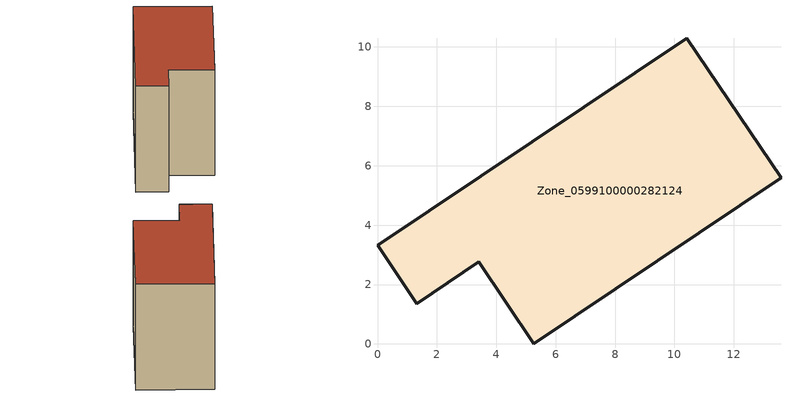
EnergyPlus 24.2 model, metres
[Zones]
Zone_0599100000282124
 floor ground (C_G): 10.42,10.3 13.59,5.6 5.27,0 3.41,2.77 1.32,1.36 0,3.32 z0
 wall outside (C_F): 13.59,5.6 10.42,10.3 0,3.32 1.32,1.36 3.41,2.77 5.27,0 13.59,5.6 z0:8.53
 roof outside (C_R): 10.42,10.3 0,3.32 1.32,1.36 3.41,2.77 5.27,0 13.59,5.6 z8.53
[BUILDING]
Pand.0599100000282124: North Axis=0; Terrain=City; Loads Convergence Tolerance Value=0.04; Temperature Convergence Tolerance Value=0.4; Solar Distribution=FullExterior; Maximum Number of Warmup Days=25; Minimum Number of Warmup Days=1
[Site:Location]
Rotterdam.The.Hague.AP_ZH_NLD Design_Conditions: Latitude=51.96; Longitude=4.45; Time Zone=1; Elevation=-4.5
[SITE:GROUNDTEMPERATURE:BUILDINGSURFACE]
18, 18, 18, 18, 18, 18, 18, 18, 18, 18, 18, 18
[MATERIAL] Thermal Absorptance=0.9; Solar Absorptance=0.7; Visible Absorptance=0.7
Name | Roughness | Thickness | Conductivity | Density | Specific Heat
G.TC.1975-1991 | MediumSmooth | 0.15 | 0.288461 | 540 | 1210
F.TC.1975-1991 | Rough | 0.3 | 0.230769 | 1920 | 840
R.TC.1975-1991 | MediumRough | 0.2 | 0.153846 | 1500 | 1000
[CONSTRUCTION]
C_G: G.TC.1975-1991
C_F: F.TC.1975-1991
C_R: R.TC.1975-1991
[ZONE]
Zone_0599100000282124: Type=1; Multiplier=1; Ceiling Height=Autocalculate; Volume=Autocalculate; Floor Area=autocalculate; Part of Total Floor Area=Yes
[ZONEINFILTRATION:DESIGNFLOWRATE]
Infil_Zone_0599100000282124: Zone or ZoneList or Space or SpaceList=Zone_0599100000282124; Schedule=AlwaysOn; Design Flow Rate Calculation Method=Flow/Area; Flow Rate per Floor Area=0.003; Constant Term Coefficient=1; Temperature Term Coefficient=0; Velocity Term Coefficient=0; Velocity Squared Term Coefficient=0
[HVACTEMPLATE:ZONE:IDEALLOADSAIRSYSTEM]
Zone_0599100000282124: Maximum Heating Supply Air Temperature=50; Minimum Cooling Supply Air Temperature=13; Maximum Heating Supply Air Humidity Ratio=0.0156; Minimum Cooling Supply Air Humidity Ratio=0.0077; Heating Limit=NoLimit; Cooling Limit=NoLimit; Dehumidification Control Type=ConstantSensibleHeatRatio; Cooling Sensible Heat Ratio=0.7; Dehumidification Setpoint=60; Humidification Control Type=None; Humidification Setpoint=30; Outdoor Air Method=None; Outdoor Air Flow Rate per Person=0.00944; Outdoor Air Flow Rate per Zone Floor Area=0; Outdoor Air Flow Rate per Zone=0; Demand Controlled Ventilation Type=None; Outdoor Air Economizer Type=NoEconomizer; Heat Recovery Type=None; Sensible Heat Recovery Effectiveness=0.7; Latent Heat Recovery Effectiveness=0.65
[ZONECONTROL:THERMOSTAT]
ThermostatControl_Zone_0599100000282124: Zone or ZoneList=Zone_0599100000282124; Control Type Schedule=DualSetpointControlType; Control 1=Thermostat_Zone_0599100000282124; Temperature Difference Between Cutout And Setpoint=0
[THERMOSTATSETPOINT:DUALSETPOINT]
Thermostat_Zone_0599100000282124: Heating Setpoint Temperature Schedule=HeatingSetpoint_Zone_0599100000282124; Cooling Setpoint Temperature Schedule=CoolingSetpoint_Zone_0599100000282124
[SCHEDULE:COMPACT]
HeatingSetpoint_Zone_0599100000282124: Through: 12/31, For: AllDays, Until: 24:00, 21
CoolingSetpoint_Zone_0599100000282124: Through: 12/31, For: AllDays, Until: 24:00, 24
DualSetpointControlType: Through: 12/31, For: AllDays, Until: 24:00, 4
AlwaysOn: Through: 12/31, For: AllDays, Until: 24:00, 1
